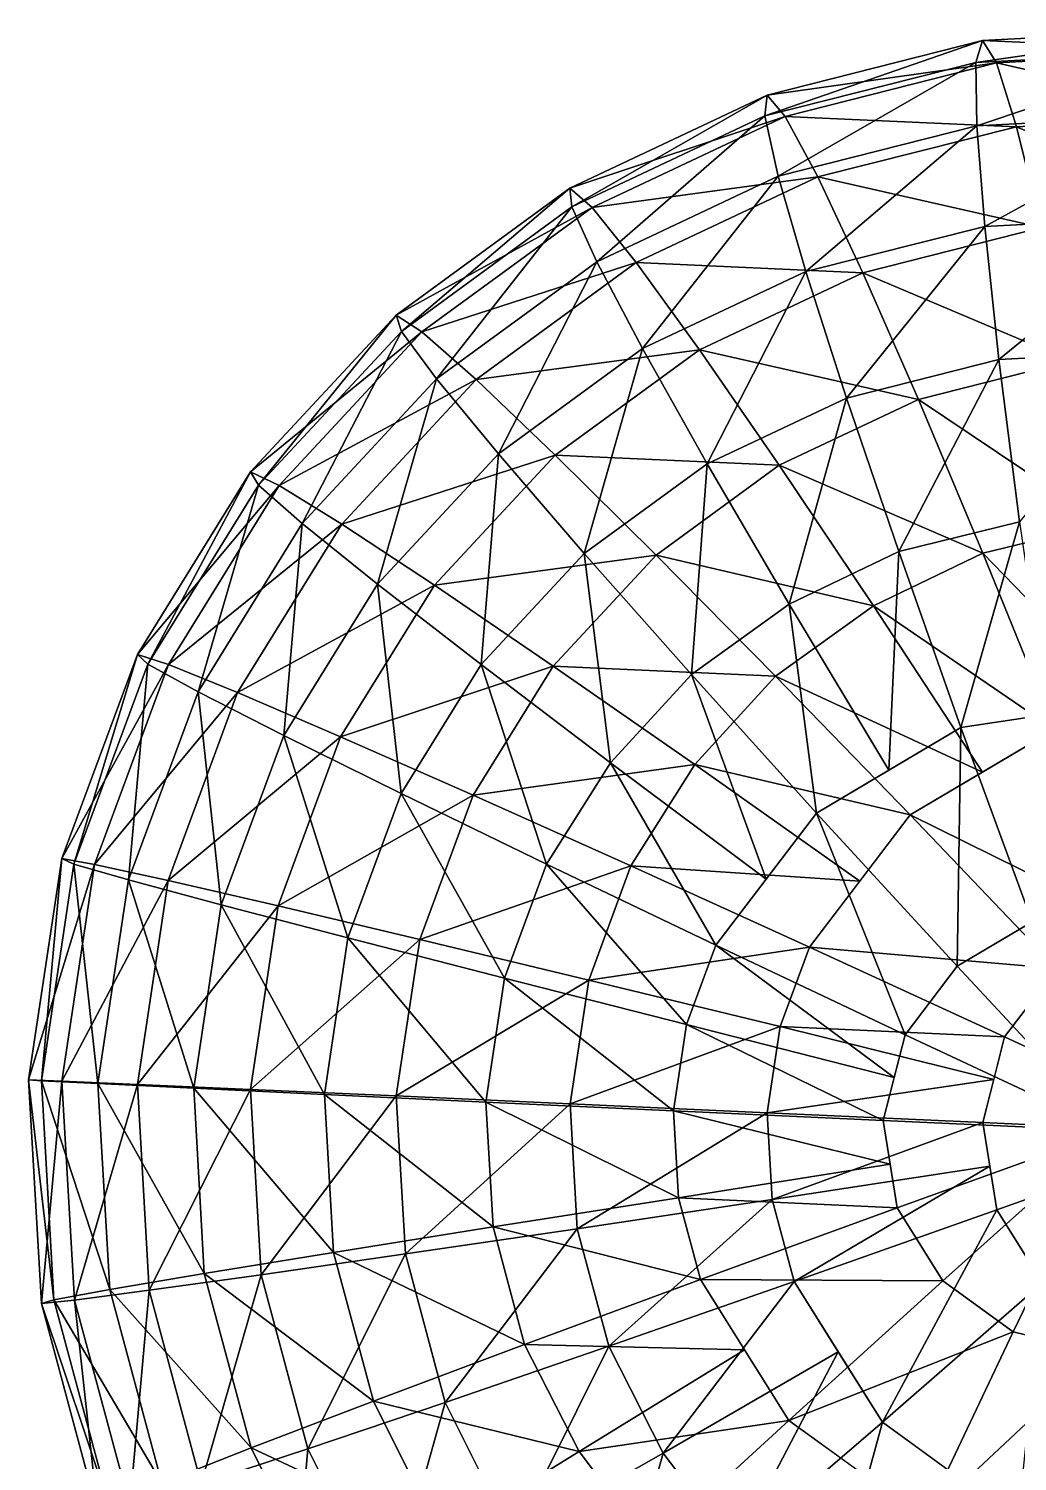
# Model space of a CAD drawing. Extents: x -23.6 to 25, y -17.9 to 25.9.
# Drawn here: x -6.26 to -0.6, y 17.73 to 25.94 of the extents above; entities that cross this region are included whole.
import ezdxf

# ---------------------------------------------------------------- set-up
doc = ezdxf.new("R2010")
doc.units = 0

msp = doc.modelspace()

# ---------------------------------------------------------------- linework, layer by layer
at = {"layer": 'Nez1', "color": 2}
for points in [[(-0.79467, 25.87487, -18.24212), (0.51995, 25.94335, -18.30236), (-0.83264, 25.7489, -19.52227)], [(0.45532, 25.81597, -19.58135), (-0.83264, 25.7489, -19.52227), (0.51995, 25.94335, -18.30236)], [(0.51995, 25.94335, -18.30236), (-0.79467, 25.87487, -18.24212), (0.57275, 25.81353, -17.02319)], [(-2.03051, 25.56219, -18.18566), (-0.79467, 25.87487, -18.24212), (-2.04333, 25.44256, -19.46697)], [(-0.83264, 25.7489, -19.52227), (-2.04333, 25.44256, -19.46697), (-0.79467, 25.87487, -18.24212)], [(-0.79467, 25.87487, -18.24212), (-2.03051, 25.56219, -18.18566), (-0.7152, 25.74645, -16.96411)], [(-0.83264, 25.7489, -19.52227), (0.45532, 25.81597, -19.58135), (-0.82763, 25.38531, -20.71679)], [(0.38372, 25.44836, -20.77233), (-0.82763, 25.38531, -20.71679), (0.45532, 25.81597, -19.58135)], [(-0.7152, 25.74645, -16.96411), (0.57275, 25.81353, -17.02319), (-0.79467, 25.87487, -18.24212)], [(0.57275, 25.81353, -17.02319), (-0.7152, 25.74645, -16.96411), (0.61053, 25.44372, -15.83135)], [(-2.04333, 25.44256, -19.46697), (-0.83264, 25.7489, -19.52227), (-1.96636, 25.0971, -20.66473)], [(-1.9259, 25.44012, -16.90881), (-0.7152, 25.74645, -16.96411), (-2.03051, 25.56219, -18.18566)], [(-0.82763, 25.38531, -20.71679), (-1.96636, 25.0971, -20.66473), (-0.83264, 25.7489, -19.52227)], [(-0.7152, 25.74645, -16.96411), (-1.9259, 25.44012, -16.90881), (-0.60083, 25.38061, -15.77581)], [(-0.60083, 25.38061, -15.77581), (0.61053, 25.44372, -15.83135), (-0.7152, 25.74645, -16.96411)], [(-2.03051, 25.56219, -18.18566), (-3.16027, 25.02935, -18.13433), (-1.9259, 25.44012, -16.90881)], [(-3.16027, 25.02935, -18.13433), (-2.03051, 25.56219, -18.18566), (-3.1502, 24.92053, -19.41668)], [(-2.04333, 25.44256, -19.46697), (-3.1502, 24.92053, -19.41668), (-2.03051, 25.56219, -18.18566)], [(-3.03277, 24.91809, -16.85852), (-1.9259, 25.44012, -16.90881), (-3.16027, 25.02935, -18.13433)], [(-3.1502, 24.92053, -19.41668), (-2.04333, 25.44256, -19.46697), (-3.00732, 24.6062, -20.61749)], [(-1.9259, 25.44012, -16.90881), (-3.03277, 24.91809, -16.85852), (-1.73956, 25.09246, -15.72381)], [(-1.96636, 25.0971, -20.66473), (-3.00732, 24.6062, -20.61749), (-2.04333, 25.44256, -19.46697)], [(-1.73956, 25.09246, -15.72381), (-0.60083, 25.38061, -15.77581), (-1.9259, 25.44012, -16.90881)], [(-0.82763, 25.38531, -20.71679), (0.38372, 25.44836, -20.77233), (-0.78271, 24.80914, -21.79974)], [(0.30749, 24.8659, -21.84973), (-0.78271, 24.80914, -21.79974), (0.38372, 25.44836, -20.77233)], [(0.61053, 25.44372, -15.83135), (-0.60083, 25.38061, -15.77581), (0.63323, 24.85919, -14.75262)], [(-1.96636, 25.0971, -20.66473), (-0.82763, 25.38531, -20.71679), (-1.80743, 24.5498, -21.75299)], [(-0.78271, 24.80914, -21.79974), (-1.80743, 24.5498, -21.75299), (-0.82763, 25.38531, -20.71679)], [(-0.60083, 25.38061, -15.77581), (-1.73956, 25.09246, -15.72381), (-0.4569, 24.80236, -14.70263)], [(-0.4569, 24.80236, -14.70263), (0.63323, 24.85919, -14.75262), (-0.60083, 25.38061, -15.77581)], [(-2.78051, 24.6015, -15.67651), (-1.73956, 25.09246, -15.72381), (-3.03277, 24.91809, -16.85852)], [(-3.00732, 24.6062, -20.61749), (-1.96636, 25.0971, -20.66473), (-2.74432, 24.10803, -21.71038)], [(-1.73956, 25.09246, -15.72381), (-2.78051, 24.6015, -15.67651), (-1.48168, 24.54309, -14.65582)], [(-1.80743, 24.5498, -21.75299), (-2.74432, 24.10803, -21.71038), (-1.96636, 25.0971, -20.66473)], [(-1.48168, 24.54309, -14.65582), (-0.4569, 24.80236, -14.70263), (-1.73956, 25.09246, -15.72381)], [(-3.16027, 25.02935, -18.13433), (-4.15673, 24.30078, -18.08923), (-3.03277, 24.91809, -16.85852)], [(-4.15673, 24.30078, -18.08923), (-3.16027, 25.02935, -18.13433), (-4.12634, 24.20678, -19.37255)], [(-3.1502, 24.92053, -19.41668), (-4.12634, 24.20678, -19.37255), (-3.16027, 25.02935, -18.13433)], [(-4.00891, 24.20434, -16.81439), (-3.03277, 24.91809, -16.85852), (-4.15673, 24.30078, -18.08923)], [(-4.12634, 24.20678, -19.37255), (-3.1502, 24.92053, -19.41668), (-3.92547, 23.93487, -20.57592)], [(-3.03277, 24.91809, -16.85852), (-4.00891, 24.20434, -16.81439), (-2.78051, 24.6015, -15.67651)], [(-3.00732, 24.6062, -20.61749), (-3.92547, 23.93487, -20.57592), (-3.1502, 24.92053, -19.41668)], [(-0.78271, 24.80914, -21.79974), (0.30749, 24.8659, -21.84973), (-0.70074, 24.04565, -22.74554)], [(0.22888, 24.09405, -22.78814), (-0.70074, 24.04565, -22.74554), (0.30749, 24.8659, -21.84973)], [(-1.80743, 24.5498, -21.75299), (-0.78271, 24.80914, -21.79974), (-1.57458, 23.82446, -22.70562)], [(-0.70074, 24.04565, -22.74554), (-1.57458, 23.82446, -22.70562), (-0.78271, 24.80914, -21.79974)], [(-0.4569, 24.80236, -14.70263), (-1.48168, 24.54309, -14.65582), (-0.28869, 24.03717, -13.76977)], [(-3.69866, 23.93017, -15.635), (-2.78051, 24.6015, -15.67651), (-4.00891, 24.20434, -16.81439)], [(-3.92547, 23.93487, -20.57592), (-3.00732, 24.6062, -20.61749), (-3.57055, 23.50384, -21.67303)], [(-2.78051, 24.6015, -15.67651), (-3.69866, 23.93017, -15.635), (-2.41851, 24.10125, -14.61322)], [(-2.74432, 24.10803, -21.71038), (-3.57055, 23.50384, -21.67303), (-3.00732, 24.6062, -20.61749)], [(-2.41851, 24.10125, -14.61322), (-1.48168, 24.54309, -14.65582), (-2.78051, 24.6015, -15.67651)], [(-2.74432, 24.10803, -21.71038), (-1.80743, 24.5498, -21.75299), (-2.37353, 23.44775, -22.66931)], [(-1.48168, 24.54309, -14.65582), (-2.41851, 24.10125, -14.61322), (-1.16253, 23.81597, -13.72985)], [(-1.57458, 23.82446, -22.70562), (-2.37353, 23.44775, -22.66931), (-1.80743, 24.5498, -21.75299)], [(-1.16253, 23.81597, -13.72985), (-0.28869, 24.03717, -13.76977), (-1.48168, 24.54309, -14.65582)], [(-4.15673, 24.30078, -18.08923), (-4.99261, 23.40063, -18.05169), (-4.00891, 24.20434, -16.81439)], [(-4.99261, 23.40063, -18.05169), (-4.15673, 24.30078, -18.08923), (-4.94525, 23.32489, -19.33581)], [(-4.12634, 24.20678, -19.37255), (-4.94525, 23.32489, -19.33581), (-4.15673, 24.30078, -18.08923)], [(-4.82781, 23.3225, -16.77758), (-4.00891, 24.20434, -16.81439), (-4.99261, 23.40063, -18.05169)], [(-4.94525, 23.32489, -19.33581), (-4.12634, 24.20678, -19.37255), (-4.69567, 23.1054, -20.54138)], [(-4.00891, 24.20434, -16.81439), (-4.82781, 23.3225, -16.77758), (-3.69866, 23.93017, -15.635)], [(-3.92547, 23.93487, -20.57592), (-4.69567, 23.1054, -20.54138), (-4.12634, 24.20678, -19.37255)], [(-3.24481, 23.49713, -14.57586), (-2.41851, 24.10125, -14.61322), (-3.69866, 23.93017, -15.635)], [(-3.57055, 23.50384, -21.67303), (-2.74432, 24.10803, -21.71038), (-3.07806, 22.93255, -22.63745)], [(-2.41851, 24.10125, -14.61322), (-3.24481, 23.49713, -14.57586), (-1.96148, 23.43927, -13.69348)], [(-2.37353, 23.44775, -22.66931), (-3.07806, 22.93255, -22.63745), (-2.74432, 24.10803, -21.71038)], [(-1.96148, 23.43927, -13.69348), (-1.16253, 23.81597, -13.72985), (-2.41851, 24.10125, -14.61322)], [(-0.70074, 24.04565, -22.74554), (0.22888, 24.09405, -22.78814), (-0.58282, 23.11395, -23.52844)], [(-1.57458, 23.82446, -22.70562), (-0.70074, 24.04565, -22.74554), (-1.27569, 22.945, -23.49682)], [(-0.58282, 23.11395, -23.52844), (-1.27569, 22.945, -23.49682), (-0.70074, 24.04565, -22.74554)], [(-0.28869, 24.03717, -13.76977), (-1.16253, 23.81597, -13.72985), (-0.09973, 23.104, -13.00268)], [(-4.46893, 23.1007, -15.6004), (-3.69866, 23.93017, -15.635), (-4.82781, 23.3225, -16.77758)], [(-4.69567, 23.1054, -20.54138), (-3.92547, 23.93487, -20.57592), (-4.26373, 22.75738, -21.6419)], [(-3.69866, 23.93017, -15.635), (-4.46893, 23.1007, -15.6004), (-3.24481, 23.49713, -14.57586)], [(-3.57055, 23.50384, -21.67303), (-4.26373, 22.75738, -21.6419), (-3.92547, 23.93487, -20.57592)], [(-2.37353, 23.44775, -22.66931), (-1.57458, 23.82446, -22.70562), (-1.90417, 22.64239, -23.46826)], [(-1.16253, 23.81597, -13.72985), (-1.96148, 23.43927, -13.69348), (-0.79254, 22.93505, -12.971)], [(-1.27569, 22.945, -23.49682), (-1.90417, 22.64239, -23.46826), (-1.57458, 23.82446, -22.70562)], [(-0.79254, 22.93505, -12.971), (-0.09973, 23.104, -13.00268), (-1.16253, 23.81597, -13.72985)], [(-4.26373, 22.75738, -21.6419), (-3.57055, 23.50384, -21.67303), (-3.66918, 22.29602, -22.6109)], [(-3.07806, 22.93255, -22.63745), (-3.66918, 22.29602, -22.6109), (-3.57055, 23.50384, -21.67303)], [(-3.93798, 22.75067, -14.54473), (-3.24481, 23.49713, -14.57586), (-4.46893, 23.1007, -15.6004)], [(-3.24481, 23.49713, -14.57586), (-3.93798, 22.75067, -14.54473), (-2.66607, 22.92407, -13.66162)], [(-2.66607, 22.92407, -13.66162), (-1.96148, 23.43927, -13.69348), (-3.24481, 23.49713, -14.57586)], [(-3.07806, 22.93255, -22.63745), (-2.37353, 23.44775, -22.66931), (-2.46453, 22.2398, -23.44293)], [(-1.96148, 23.43927, -13.69348), (-2.66607, 22.92407, -13.66162), (-1.42102, 22.63244, -12.94244)], [(-1.90417, 22.64239, -23.46826), (-2.46453, 22.2398, -23.44293), (-2.37353, 23.44775, -22.66931)], [(-1.42102, 22.63244, -12.94244), (-0.79254, 22.93505, -12.971), (-1.96148, 23.43927, -13.69348)], [(-4.99261, 23.40063, -18.05169), (-5.64062, 22.35314, -18.02301), (-4.82781, 23.3225, -16.77758)], [(-5.64062, 22.35314, -18.02301), (-4.99261, 23.40063, -18.05169), (-5.58013, 22.2987, -19.30761)], [(-4.94525, 23.32489, -19.33581), (-5.58013, 22.2987, -19.30761), (-4.99261, 23.40063, -18.05169)], [(-5.4627, 22.29626, -16.74945), (-4.82781, 23.3225, -16.77758), (-5.64062, 22.35314, -18.02301)], [(-5.58013, 22.2987, -19.30761), (-4.94525, 23.32489, -19.33581), (-5.29272, 22.14025, -20.51489)], [(-4.82781, 23.3225, -16.77758), (-5.4627, 22.29626, -16.74945), (-4.46893, 23.1007, -15.6004)], [(-4.69567, 23.1054, -20.54138), (-5.29272, 22.14025, -20.51489), (-4.94525, 23.32489, -19.33581)], [(-5.06597, 22.13555, -15.57391), (-4.46893, 23.1007, -15.6004), (-5.4627, 22.29626, -16.74945)], [(-5.29272, 22.14025, -20.51489), (-4.69567, 23.1054, -20.54138), (-4.80102, 21.88885, -21.61804)], [(-4.46893, 23.1007, -15.6004), (-5.06597, 22.13555, -15.57391), (-3.93798, 22.75067, -14.54473)], [(-4.26373, 22.75738, -21.6419), (-4.80102, 21.88885, -21.61804), (-4.69567, 23.1054, -20.54138)], [(-1.27569, 22.945, -23.49682), (-0.58282, 23.11395, -23.52844), (-0.91864, 21.93536, -24.10052)], [(-0.4223, 22.00952, -24.12322), (-0.91864, 21.93536, -24.10052), (-0.58282, 23.11395, -23.52844)], [(-0.09973, 23.104, -13.00268), (-0.79254, 22.93505, -12.971), (0.11456, 21.99847, -12.42718)], [(-3.66918, 22.29602, -22.6109), (-3.07806, 22.93255, -22.63745), (-2.92736, 21.73291, -23.42218)], [(-2.46453, 22.2398, -23.44293), (-2.92736, 21.73291, -23.42218), (-3.07806, 22.93255, -22.63745)], [(-1.90417, 22.64239, -23.46826), (-1.27569, 22.945, -23.49682), (-1.33245, 21.68981, -24.08178)], [(-0.79254, 22.93505, -12.971), (-1.42102, 22.63244, -12.94244), (-0.38177, 21.92425, -12.40447)], [(-0.91864, 21.93536, -24.10052), (-1.33245, 21.68981, -24.08178), (-1.27569, 22.945, -23.49682)], [(-0.38177, 21.92425, -12.40447), (0.11456, 21.99847, -12.42718), (-0.79254, 22.93505, -12.971)], [(-3.25714, 22.28753, -13.63513), (-2.66607, 22.92407, -13.66162), (-3.93798, 22.75067, -14.54473)], [(-2.66607, 22.92407, -13.66162), (-3.25714, 22.28753, -13.63513), (-1.98138, 22.22985, -12.91711)], [(-1.98138, 22.22985, -12.91711), (-1.42102, 22.63244, -12.94244), (-2.66607, 22.92407, -13.66162)], [(-4.47528, 21.88208, -14.52093), (-3.93798, 22.75067, -14.54473), (-5.06597, 22.13555, -15.57391)], [(-4.80102, 21.88885, -21.61804), (-4.26373, 22.75738, -21.6419), (-4.12738, 21.55535, -22.59057)], [(-3.93798, 22.75067, -14.54473), (-4.47528, 21.88208, -14.52093), (-3.25714, 22.28753, -13.63513)], [(-3.66918, 22.29602, -22.6109), (-4.12738, 21.55535, -22.59057), (-4.26373, 22.75738, -21.6419)], [(-2.46453, 22.2398, -23.44293), (-1.90417, 22.64239, -23.46826), (-1.74633, 21.44439, -24.06298)], [(-1.42102, 22.63244, -12.94244), (-1.98138, 22.22985, -12.91711), (-0.79559, 21.67877, -12.38574)], [(-1.33245, 21.68981, -24.08178), (-1.74633, 21.44439, -24.06298), (-1.90417, 22.64239, -23.46826)], [(-0.79559, 21.67877, -12.38574), (-0.38177, 21.92425, -12.40447), (-1.42102, 22.63244, -12.94244)], [(-5.64062, 22.35314, -18.02301), (-6.07348, 21.18261, -18.00421), (-5.4627, 22.29626, -16.74945)], [(-6.07348, 21.18261, -18.00421), (-5.64062, 22.35314, -18.02301), (-6.00421, 21.15191, -19.28924)], [(-5.58013, 22.2987, -19.30761), (-6.00421, 21.15191, -19.28924), (-5.64062, 22.35314, -18.02301)], [(-5.88677, 21.14953, -16.73101), (-5.4627, 22.29626, -16.74945), (-6.07348, 21.18261, -18.00421)], [(-6.00421, 21.15191, -19.28924), (-5.58013, 22.2987, -19.30761), (-5.69165, 21.06176, -20.49755)], [(-5.4627, 22.29626, -16.74945), (-5.88677, 21.14953, -16.73101), (-5.06597, 22.13555, -15.57391)], [(-5.29272, 22.14025, -20.51489), (-5.69165, 21.06176, -20.49755), (-5.58013, 22.2987, -19.30761)], [(-3.71533, 21.54687, -13.6148), (-3.25714, 22.28753, -13.63513), (-4.47528, 21.88208, -14.52093)], [(-4.12738, 21.55535, -22.59057), (-3.66918, 22.29602, -22.6109), (-3.29418, 21.15081, -23.40588)], [(-3.25714, 22.28753, -13.63513), (-3.71533, 21.54687, -13.6148), (-2.44421, 21.72296, -12.89636)], [(-2.92736, 21.73291, -23.42218), (-3.29418, 21.15081, -23.40588), (-3.66918, 22.29602, -22.6109)], [(-2.44421, 21.72296, -12.89636), (-1.98138, 22.22985, -12.91711), (-3.25714, 22.28753, -13.63513)], [(-2.92736, 21.73291, -23.42218), (-2.46453, 22.2398, -23.44293), (-2.03509, 21.0653, -24.0501)], [(-1.74633, 21.44439, -24.06298), (-2.03509, 21.0653, -24.0501), (-2.46453, 22.2398, -23.44293)], [(-1.98138, 22.22985, -12.91711), (-2.44421, 21.72296, -12.89636), (-1.20947, 21.43328, -12.36694)], [(-1.20947, 21.43328, -12.36694), (-0.79559, 21.67877, -12.38574), (-1.98138, 22.22985, -12.91711)], [(-5.46484, 21.05706, -15.55664), (-5.06597, 22.13555, -15.57391), (-5.88677, 21.14953, -16.73101)], [(-5.69165, 21.06176, -20.49755), (-5.29272, 22.14025, -20.51489), (-5.15997, 20.91821, -21.60247)], [(-5.06597, 22.13555, -15.57391), (-5.46484, 21.05706, -15.55664), (-4.47528, 21.88208, -14.52093)], [(-4.80102, 21.88885, -21.61804), (-5.15997, 20.91821, -21.60247), (-5.29272, 22.14025, -20.51489)], [(-0.91864, 21.93536, -24.10052), (0.07415, 22.08374, -24.14599), (-0.51135, 20.81933, -24.4909)], [(-4.83422, 20.91149, -14.50537), (-4.47528, 21.88208, -14.52093), (-5.46484, 21.05706, -15.55664)], [(-5.15997, 20.91821, -21.60247), (-4.80102, 21.88885, -21.61804), (-4.43341, 20.72766, -22.57733)], [(-4.47528, 21.88208, -14.52093), (-4.83422, 20.91149, -14.50537), (-3.71533, 21.54687, -13.6148)], [(-4.12738, 21.55535, -22.59057), (-4.43341, 20.72766, -22.57733), (-4.80102, 21.88885, -21.61804)], [(-1.74633, 21.44439, -24.06298), (-0.91864, 21.93536, -24.10052), (-0.93994, 20.56512, -24.47149)], [(-0.38177, 21.92425, -12.40447), (-1.20947, 21.43328, -12.36694), (0.05944, 20.80761, -12.05517)], [(-0.51135, 20.81933, -24.4909), (-0.93994, 20.56512, -24.47149), (-0.91864, 21.93536, -24.10052)], [(-2.81103, 21.14086, -12.88006), (-2.44421, 21.72296, -12.89636), (-3.71533, 21.54687, -13.6148)], [(-3.29418, 21.15081, -23.40588), (-2.92736, 21.73291, -23.42218), (-2.32391, 20.68627, -24.03723)], [(-2.03509, 21.0653, -24.0501), (-2.32391, 20.68627, -24.03723), (-2.92736, 21.73291, -23.42218)], [(-2.44421, 21.72296, -12.89636), (-2.81103, 21.14086, -12.88006), (-1.49822, 21.05426, -12.354)], [(-1.49822, 21.05426, -12.354), (-1.20947, 21.43328, -12.36694), (-2.44421, 21.72296, -12.89636)], [(-4.02142, 20.71917, -13.6015), (-3.71533, 21.54687, -13.6148), (-4.83422, 20.91149, -14.50537)], [(-4.43341, 20.72766, -22.57733), (-4.12738, 21.55535, -22.59057), (-3.53625, 20.49639, -23.39538)], [(-3.29418, 21.15081, -23.40588), (-3.53625, 20.49639, -23.39538), (-4.12738, 21.55535, -22.59057)], [(-3.71533, 21.54687, -13.6148), (-4.02142, 20.71917, -13.6015), (-2.81103, 21.14086, -12.88006)], [(-2.32391, 20.68627, -24.03723), (-1.74633, 21.44439, -24.06298), (-1.23901, 20.1726, -24.45812)], [(-1.20947, 21.43328, -12.36694), (-1.78704, 20.67523, -12.34112), (-0.36914, 20.5534, -12.0357)], [(-0.93994, 20.56512, -24.47149), (-1.23901, 20.1726, -24.45812), (-1.74633, 21.44439, -24.06298)], [(-0.36914, 20.5534, -12.0357), (0.05944, 20.80761, -12.05517), (-1.20947, 21.43328, -12.36694)], [(-6.07348, 21.18261, -18.00421), (-6.26391, 19.91333, -17.99664), (-5.88677, 21.14953, -16.73101)], [(-6.26391, 19.91333, -17.99664), (-6.07348, 21.18261, -18.00421), (-6.19073, 19.90844, -19.28186)], [(-6.0733, 19.906, -16.72369), (-5.88677, 21.14953, -16.73101), (-6.26391, 19.91333, -17.99664)], [(-6.00421, 21.15191, -19.28924), (-6.19073, 19.90844, -19.28186), (-6.07348, 21.18261, -18.00421)], [(-6.19073, 19.90844, -19.28186), (-6.00421, 21.15191, -19.28924), (-5.86706, 19.89221, -20.49066)], [(-5.88677, 21.14953, -16.73101), (-6.0733, 19.906, -16.72369), (-5.46484, 21.05706, -15.55664)], [(-5.69165, 21.06176, -20.49755), (-5.86706, 19.89221, -20.49066), (-6.00421, 21.15191, -19.28924)], [(-3.0531, 20.48638, -12.86956), (-2.81103, 21.14086, -12.88006), (-4.02142, 20.71917, -13.6015)], [(-3.53625, 20.49639, -23.39538), (-3.29418, 21.15081, -23.40588), (-2.49243, 20.23065, -24.0299)], [(-2.32391, 20.68627, -24.03723), (-2.49243, 20.23065, -24.0299), (-3.29418, 21.15081, -23.40588)], [(-2.81103, 21.14086, -12.88006), (-3.0531, 20.48638, -12.86956), (-1.78704, 20.67523, -12.34112)], [(-1.78704, 20.67523, -12.34112), (-1.49822, 21.05426, -12.354), (-2.81103, 21.14086, -12.88006)], [(-5.64025, 19.88751, -15.54968), (-5.46484, 21.05706, -15.55664), (-6.0733, 19.906, -16.72369)], [(-5.86706, 19.89221, -20.49066), (-5.69165, 21.06176, -20.49755), (-5.31787, 19.86572, -21.59625)], [(-5.15997, 20.91821, -21.60247), (-5.31787, 19.86572, -21.59625), (-5.69165, 21.06176, -20.49755)], [(-5.46484, 21.05706, -15.55664), (-5.64025, 19.88751, -15.54968), (-4.83422, 20.91149, -14.50537)], [(-4.99212, 19.859, -14.49908), (-4.83422, 20.91149, -14.50537), (-5.64025, 19.88751, -15.54968)], [(-5.31787, 19.86572, -21.59625), (-5.15997, 20.91821, -21.60247), (-4.56805, 19.83013, -22.57202)], [(-4.43341, 20.72766, -22.57733), (-4.56805, 19.83013, -22.57202), (-5.15997, 20.91821, -21.60247)], [(-4.83422, 20.91149, -14.50537), (-4.99212, 19.859, -14.49908), (-4.02142, 20.71917, -13.6015)], [(-0.93994, 20.56512, -24.47149), (-0.51135, 20.81933, -24.4909), (-0.06176, 19.62097, -24.64184)], [(-4.15606, 19.82165, -13.59619), (-4.02142, 20.71917, -13.6015), (-4.99212, 19.859, -14.49908)], [(-4.56805, 19.83013, -22.57202), (-4.43341, 20.72766, -22.57733), (-3.64263, 19.78674, -23.39117)], [(-3.53625, 20.49639, -23.39538), (-3.64263, 19.78674, -23.39117), (-4.43341, 20.72766, -22.57733)], [(-4.02142, 20.71917, -13.6015), (-4.15606, 19.82165, -13.59619), (-3.0531, 20.48638, -12.86956)], [(-1.95556, 20.2196, -12.3338), (-1.78704, 20.67523, -12.34112), (-3.0531, 20.48638, -12.86956)], [(-2.49243, 20.23065, -24.0299), (-2.32391, 20.68627, -24.03723), (-1.30181, 19.92675, -24.4555)], [(-1.23901, 20.1726, -24.45812), (-1.30181, 19.92675, -24.4555), (-2.32391, 20.68627, -24.03723)], [(-1.78704, 20.67523, -12.34112), (-1.95556, 20.2196, -12.3338), (-0.66821, 20.16088, -12.02233)], [(-0.66821, 20.16088, -12.02233), (-0.36914, 20.5534, -12.0357), (-1.78704, 20.67523, -12.34112)], [(-1.23901, 20.1726, -24.45812), (-0.93994, 20.56512, -24.47149), (-0.06176, 19.62097, -24.64184)], [(-0.06176, 19.62097, -24.64184), (-0.06176, 19.62097, -24.64184), (-0.93994, 20.56512, -24.47149)], [(-0.36914, 20.5534, -12.0357), (-0.66821, 20.16088, -12.02233), (0.52087, 19.60894, -11.94824)], [(-3.15948, 19.77679, -12.86535), (-3.0531, 20.48638, -12.86956), (-4.15606, 19.82165, -13.59619)], [(-3.64263, 19.78674, -23.39117), (-3.53625, 20.49639, -23.39538), (-2.56652, 19.73663, -24.02697)], [(-2.49243, 20.23065, -24.0299), (-2.56652, 19.73663, -24.02697), (-3.53625, 20.49639, -23.39538)], [(-3.0531, 20.48638, -12.86956), (-3.15948, 19.77679, -12.86535), (-1.95556, 20.2196, -12.3338)], [(-2.0296, 19.72552, -12.33087), (-1.95556, 20.2196, -12.3338), (-3.15948, 19.77679, -12.86535)], [(-2.56652, 19.73663, -24.02697), (-2.49243, 20.23065, -24.0299), (-1.36456, 19.68096, -24.45281)], [(-1.30181, 19.92675, -24.4555), (-1.36456, 19.68096, -24.45281), (-2.49243, 20.23065, -24.0299)], [(-1.95556, 20.2196, -12.3338), (-2.0296, 19.72552, -12.33087), (-0.73101, 19.91497, -12.01971)], [(-0.73101, 19.91497, -12.01971), (-0.66821, 20.16088, -12.02233), (-1.95556, 20.2196, -12.3338)], [(-1.36456, 19.68096, -24.45281), (-1.23901, 20.1726, -24.45812), (-0.06176, 19.62097, -24.64184)], [(-0.06176, 19.62097, -24.64184), (-0.06176, 19.62097, -24.64184), (-1.23901, 20.1726, -24.45812)], [(-0.66821, 20.16088, -12.02233), (-0.79376, 19.66918, -12.01702), (0.52087, 19.60894, -11.94824)], [(0.52087, 19.60894, -11.94824), (0.52087, 19.60894, -11.94824), (-0.66821, 20.16088, -12.02233)], [(-6.26391, 19.91333, -17.99664), (-6.19055, 18.63177, -18.00122), (-6.0733, 19.906, -16.72369)], [(-6.19055, 18.63177, -18.00122), (-6.26391, 19.91333, -17.99664), (-6.11889, 18.65295, -19.28637)], [(-6.19073, 19.90844, -19.28186), (-6.11889, 18.65295, -19.28637), (-6.26391, 19.91333, -17.99664)], [(-6.11889, 18.65295, -19.28637), (-6.19073, 19.90844, -19.28186), (-5.79949, 18.71136, -20.49487)], [(-5.86706, 19.89221, -20.49066), (-5.79949, 18.71136, -20.49487), (-6.19073, 19.90844, -19.28186)], [(-6.00146, 18.65051, -16.72814), (-6.0733, 19.906, -16.72369), (-6.19055, 18.63177, -18.00122)], [(-6.0733, 19.906, -16.72369), (-6.00146, 18.65051, -16.72814), (-5.64025, 19.88751, -15.54968)], [(-5.57269, 18.70666, -15.55389), (-5.64025, 19.88751, -15.54968), (-6.00146, 18.65051, -16.72814)], [(-5.79949, 18.71136, -20.49487), (-5.86706, 19.89221, -20.49066), (-5.25701, 18.80303, -21.60003)], [(-5.31787, 19.86572, -21.59625), (-5.25701, 18.80303, -21.60003), (-5.86706, 19.89221, -20.49066)], [(-5.64025, 19.88751, -15.54968), (-5.57269, 18.70666, -15.55389), (-4.99212, 19.859, -14.49908)], [(-0.79376, 19.66918, -12.01702), (-0.73101, 19.91497, -12.01971), (-2.0296, 19.72552, -12.33087)], [(-4.93127, 18.79626, -14.50286), (-4.99212, 19.859, -14.49908), (-5.57269, 18.70666, -15.55389)], [(-5.25701, 18.80303, -21.60003), (-5.31787, 19.86572, -21.59625), (-4.51617, 18.92395, -22.57525)], [(-4.56805, 19.83013, -22.57202), (-4.51617, 18.92395, -22.57525), (-5.31787, 19.86572, -21.59625)], [(-4.99212, 19.859, -14.49908), (-4.93127, 18.79626, -14.50286), (-4.15606, 19.82165, -13.59619)], [(-4.10418, 18.91546, -13.59942), (-4.15606, 19.82165, -13.59619), (-4.93127, 18.79626, -14.50286)], [(-4.51617, 18.92395, -22.57525), (-4.56805, 19.83013, -22.57202), (-3.60168, 19.07012, -23.39373)], [(-3.64263, 19.78674, -23.39117), (-3.60168, 19.07012, -23.39373), (-4.56805, 19.83013, -22.57202)], [(-4.15606, 19.82165, -13.59619), (-4.10418, 18.91546, -13.59942), (-3.15948, 19.77679, -12.86535)], [(-3.11853, 19.06018, -12.86791), (-3.15948, 19.77679, -12.86535), (-4.10418, 18.91546, -13.59942)], [(-3.60168, 19.07012, -23.39373), (-3.64263, 19.78674, -23.39117), (-2.53796, 19.23773, -24.02874)], [(-2.56652, 19.73663, -24.02697), (-2.53796, 19.23773, -24.02874), (-3.64263, 19.78674, -23.39117)], [(-3.15948, 19.77679, -12.86535), (-3.11853, 19.06018, -12.86791), (-2.0296, 19.72552, -12.33087)], [(-2.00109, 19.22668, -12.33264), (-2.0296, 19.72552, -12.33087), (-3.11853, 19.06018, -12.86791)], [(-2.53796, 19.23773, -24.02874), (-2.56652, 19.73663, -24.02697), (-1.32458, 19.43023, -24.45489)], [(-1.36456, 19.68096, -24.45281), (-1.32458, 19.43023, -24.45489), (-2.56652, 19.73663, -24.02697)], [(-2.0296, 19.72552, -12.33087), (-2.00109, 19.22668, -12.33264), (-0.79376, 19.66918, -12.01702)], [(-0.75378, 19.41851, -12.01916), (-0.79376, 19.66918, -12.01702), (-2.00109, 19.22668, -12.33264)], [(-1.28454, 19.17968, -24.45697), (-1.36456, 19.68096, -24.45281), (-0.06176, 19.62097, -24.64184)], [(-0.06176, 19.62097, -24.64184), (-0.06176, 19.62097, -24.64184), (-1.36456, 19.68096, -24.45281)], [(0.52087, 19.60894, -11.94824), (0.52087, 19.60894, -11.94824), (-0.79376, 19.66918, -12.01702)], [(-0.79376, 19.66918, -12.01702), (-0.71374, 19.1679, -12.02124), (0.52087, 19.60894, -11.94824)], [(-1.0227, 18.76141, -24.46942), (-1.28454, 19.17968, -24.45697), (-0.06176, 19.62097, -24.64184)], [(-0.06176, 19.62097, -24.64184), (-0.06176, 19.62097, -24.64184), (-1.28454, 19.17968, -24.45697)], [(-0.61926, 18.46893, -24.48822), (-1.0227, 18.76141, -24.46942), (-0.06176, 19.62097, -24.64184)], [(-0.06176, 19.62097, -24.64184), (-0.06176, 19.62097, -24.64184), (-1.0227, 18.76141, -24.46942)], [(0.52087, 19.60894, -11.94824), (0.52087, 19.60894, -11.94824), (-0.71374, 19.1679, -12.02124)], [(-0.71374, 19.1679, -12.02124), (-0.4519, 18.74963, -12.03363), (0.52087, 19.60894, -11.94824)], [(-0.11437, 18.34533, -24.51147), (-0.61926, 18.46893, -24.48822), (-0.06176, 19.62097, -24.64184)], [(-0.06176, 19.62097, -24.64184), (-0.06176, 19.62097, -24.64184), (-0.61926, 18.46893, -24.48822)], [(-1.32458, 19.43023, -24.45489), (-1.28454, 19.17968, -24.45697), (-2.53796, 19.23773, -24.02874)], [(-2.00109, 19.22668, -12.33264), (-1.87506, 18.7575, -12.33886), (-0.75378, 19.41851, -12.01916)], [(-0.71374, 19.1679, -12.02124), (-0.75378, 19.41851, -12.01916), (-1.87506, 18.7575, -12.33886)], [(-2.53796, 19.23773, -24.02874), (-2.41192, 18.76861, -24.03497), (-3.60168, 19.07012, -23.39373)], [(-2.41192, 18.76861, -24.03497), (-2.53796, 19.23773, -24.02874), (-1.28454, 19.17968, -24.45697)], [(-3.11853, 19.06018, -12.86791), (-2.93743, 18.38629, -12.87689), (-2.00109, 19.22668, -12.33264)], [(-1.87506, 18.7575, -12.33886), (-2.00109, 19.22668, -12.33264), (-2.93743, 18.38629, -12.87689)], [(-1.28454, 19.17968, -24.45697), (-1.0227, 18.76141, -24.46942), (-2.41192, 18.76861, -24.03497)], [(-1.87506, 18.7575, -12.33886), (-1.36932, 17.94964, -12.36285), (-0.71374, 19.1679, -12.02124)], [(-0.4519, 18.74963, -12.03363), (-0.71374, 19.1679, -12.02124), (-1.36932, 17.94964, -12.36285)], [(-3.60168, 19.07012, -23.39373), (-3.42059, 18.39624, -23.4027), (-4.51617, 18.92395, -22.57525)], [(-3.42059, 18.39624, -23.4027), (-3.60168, 19.07012, -23.39373), (-2.41192, 18.76861, -24.03497)], [(-4.10418, 18.91546, -13.59942), (-3.87518, 18.06317, -13.61071), (-3.11853, 19.06018, -12.86791)], [(-2.93743, 18.38629, -12.87689), (-3.11853, 19.06018, -12.86791), (-3.87518, 18.06317, -13.61071)], [(-4.51617, 18.92395, -22.57525), (-4.28723, 18.07165, -22.58654), (-5.25701, 18.80303, -21.60003)], [(-4.93127, 18.79626, -14.50286), (-4.66278, 17.79681, -14.51617), (-4.10418, 18.91546, -13.59942)], [(-3.87518, 18.06317, -13.61071), (-4.10418, 18.91546, -13.59942), (-4.66278, 17.79681, -14.51617)], [(-4.28723, 18.07165, -22.58654), (-4.51617, 18.92395, -22.57525), (-3.42059, 18.39624, -23.4027)], [(-5.25701, 18.80303, -21.60003), (-4.98852, 17.80352, -21.61334), (-5.79949, 18.71136, -20.49487)], [(-5.57269, 18.70666, -15.55389), (-5.27423, 17.59606, -15.56866), (-4.93127, 18.79626, -14.50286)], [(-4.66278, 17.79681, -14.51617), (-4.93127, 18.79626, -14.50286), (-5.27423, 17.59606, -15.56866)], [(-4.98852, 17.80352, -21.61334), (-5.25701, 18.80303, -21.60003), (-4.28723, 18.07165, -22.58654)], [(-2.41192, 18.76861, -24.03497), (-2.15905, 18.36462, -24.04699), (-3.42059, 18.39624, -23.4027)], [(-2.93743, 18.38629, -12.87689), (-2.62542, 17.77301, -12.89178), (-1.87506, 18.7575, -12.33886)], [(-1.62213, 18.35351, -12.35089), (-1.87506, 18.7575, -12.33886), (-2.62542, 17.77301, -12.89178)], [(-1.90618, 17.96069, -24.05895), (-2.41192, 18.76861, -24.03497), (-1.0227, 18.76141, -24.46942)], [(-1.0227, 18.76141, -24.46942), (-0.61926, 18.46893, -24.48822), (-1.90618, 17.96069, -24.05895)], [(-1.36932, 17.94964, -12.36285), (-0.59008, 17.38476, -12.39916), (-0.4519, 18.74963, -12.03363)], [(-5.79949, 18.71136, -20.49487), (-5.50103, 17.60076, -20.50958), (-6.11889, 18.65295, -19.28637)], [(-6.00146, 18.65051, -16.72814), (-5.6842, 17.46966, -16.74383), (-5.57269, 18.70666, -15.55389)], [(-5.50103, 17.60076, -20.50958), (-5.79949, 18.71136, -20.49487), (-4.98852, 17.80352, -21.61334)], [(-5.27423, 17.59606, -15.56866), (-5.57269, 18.70666, -15.55389), (-5.6842, 17.46966, -16.74383)], [(-6.11889, 18.65295, -19.28637), (-5.80163, 17.4721, -19.302), (-6.19055, 18.63177, -18.00122)], [(-6.19055, 18.63177, -18.00122), (-5.86669, 17.42645, -18.01727), (-6.00146, 18.65051, -16.72814)], [(-5.86669, 17.42645, -18.01727), (-6.19055, 18.63177, -18.00122), (-5.80163, 17.4721, -19.302)], [(-5.80163, 17.4721, -19.302), (-6.11889, 18.65295, -19.28637), (-5.50103, 17.60076, -20.50958)], [(-5.6842, 17.46966, -16.74383), (-6.00146, 18.65051, -16.72814), (-5.86669, 17.42645, -18.01727)], [(-1.12695, 17.39587, -24.09527), (-1.90618, 17.96069, -24.05895), (-0.61926, 18.46893, -24.48822)], [(-0.61926, 18.46893, -24.48822), (-0.11437, 18.34533, -24.51147), (-1.12695, 17.39587, -24.09527)], [(-3.42059, 18.39624, -23.4027), (-3.10858, 17.78302, -23.4176), (-4.28723, 18.07165, -22.58654)], [(-3.87518, 18.06317, -13.61071), (-3.48675, 17.28356, -13.62933), (-2.93743, 18.38629, -12.87689)], [(-2.62542, 17.77301, -12.89178), (-2.93743, 18.38629, -12.87689), (-3.48675, 17.28356, -13.62933)], [(-3.10858, 17.78302, -23.4176), (-3.42059, 18.39624, -23.4027), (-2.15905, 18.36462, -24.04699)], [(-2.15905, 18.36462, -24.04699), (-1.90618, 17.96069, -24.05895), (-3.10858, 17.78302, -23.4176)], [(-2.62542, 17.77301, -12.89178), (-2.21099, 17.22589, -12.91131), (-1.62213, 18.35351, -12.35089)], [(-1.36932, 17.94964, -12.36285), (-1.62213, 18.35351, -12.35089), (-2.21099, 17.22589, -12.91131)], [(-0.15191, 17.1571, -24.14025), (-1.12695, 17.39587, -24.09527), (-0.11437, 18.34533, -24.51147)], [(-4.28723, 18.07165, -22.58654), (-3.8988, 17.29205, -22.60516), (-4.98852, 17.80352, -21.61334)], [(-4.66278, 17.79681, -14.51617), (-4.20727, 16.88262, -14.53796), (-3.87518, 18.06317, -13.61071)], [(-3.8988, 17.29205, -22.60516), (-4.28723, 18.07165, -22.58654), (-3.10858, 17.78302, -23.4176)], [(-3.48675, 17.28356, -13.62933), (-3.87518, 18.06317, -13.61071), (-4.20727, 16.88262, -14.53796)], [(-2.69415, 17.23583, -23.43713), (-3.10858, 17.78302, -23.4176), (-1.90618, 17.96069, -24.05895)], [(-1.90618, 17.96069, -24.05895), (-1.51654, 17.67822, -24.07714), (-2.69415, 17.23583, -23.43713)], [(-2.21099, 17.22589, -12.91131), (-1.68988, 16.77355, -12.93566), (-1.36932, 17.94964, -12.36285)], [(-0.97967, 17.66717, -12.38104), (-1.36932, 17.94964, -12.36285), (-1.68988, 16.77355, -12.93566)], [(-4.98852, 17.80352, -21.61334), (-4.53302, 16.88934, -21.63513), (-5.50103, 17.60076, -20.50958)], [(-5.27423, 17.59606, -15.56866), (-4.76812, 16.5802, -15.59283), (-4.66278, 17.79681, -14.51617)], [(-4.53302, 16.88934, -21.63513), (-4.98852, 17.80352, -21.61334), (-3.8988, 17.29205, -22.60516)], [(-4.20727, 16.88262, -14.53796), (-4.66278, 17.79681, -14.51617), (-4.76812, 16.5802, -15.59283)], [(-3.10858, 17.78302, -23.4176), (-2.69415, 17.23583, -23.43713), (-3.8988, 17.29205, -22.60516)], [(-3.48675, 17.28356, -13.62933), (-2.95642, 16.59558, -13.65435), (-2.62542, 17.77301, -12.89178)], [(-2.21099, 17.22589, -12.91131), (-2.62542, 17.77301, -12.89178), (-2.95642, 16.59558, -13.65435)]]:
    msp.add_3dface(points, dxfattribs=at)

doc.saveas('drawing.dxf')
